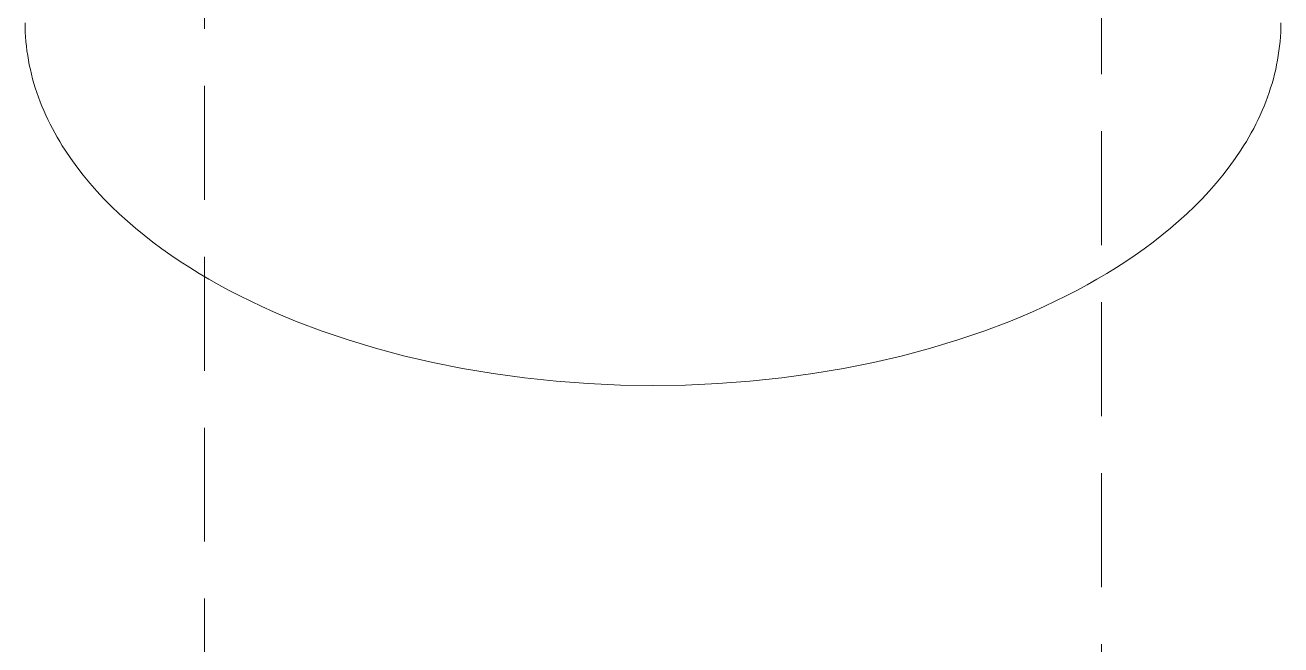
# Model space of a CAD drawing. Header units: millimetres. Extents: x -111 to 4919, y -143 to 3304.
# Drawn here: x 4647.86 to 4661.86, y 1550.25 to 1557.15 of the extents above; entities that cross this region are included whole.
import ezdxf

# ---------------------------------------------------------------- set-up
doc = ezdxf.new("R2010")
doc.units = ezdxf.units.MM
doc.linetypes.add('HIDDEN', pattern=[1.905, 1.27, -0.635])
doc.layers.add('ZANO_R', color=7, linetype='Continuous', lineweight=0)
doc.layers.add('ZANO_R_przerywana', color=7, linetype='HIDDEN', lineweight=0)

msp = doc.modelspace()

# ---------------------------------------------------------------- linework, layer by layer
at = {"layer": 'ZANO_R'}
for p, q in [((4647.86, 1557.18), (4647.861, 1557.128)), ((4647.861, 1557.128), (4647.862, 1557.075)), ((4661.858, 1557.075), (4661.86, 1557.128)), ((4661.86, 1557.128), (4661.86, 1557.18)), ((4647.862, 1557.075), (4647.865, 1557.023)), ((4647.865, 1557.023), (4647.87, 1556.971)), ((4647.87, 1556.971), (4647.875, 1556.919)), ((4661.845, 1556.919), (4661.851, 1556.971)), ((4661.851, 1556.971), (4661.855, 1557.023)), ((4661.855, 1557.023), (4661.858, 1557.075)), ((4647.875, 1556.919), (4647.881, 1556.867)), ((4647.881, 1556.867), (4647.889, 1556.815)), ((4647.889, 1556.815), (4647.898, 1556.763)), ((4661.823, 1556.763), (4661.831, 1556.815)), ((4661.831, 1556.815), (4661.839, 1556.867)), ((4661.839, 1556.867), (4661.845, 1556.919)), ((4647.898, 1556.763), (4647.907, 1556.711)), ((4647.907, 1556.711), (4647.919, 1556.659)), ((4661.802, 1556.659), (4661.813, 1556.711)), ((4661.813, 1556.711), (4661.823, 1556.763)), ((4647.919, 1556.659), (4647.931, 1556.607)), ((4647.931, 1556.607), (4647.944, 1556.556)), ((4647.944, 1556.556), (4647.959, 1556.505)), ((4661.762, 1556.505), (4661.776, 1556.556)), ((4661.776, 1556.556), (4661.79, 1556.607)), ((4661.79, 1556.607), (4661.802, 1556.659)), ((4647.959, 1556.505), (4647.974, 1556.454)), ((4647.974, 1556.454), (4647.991, 1556.403)), ((4647.991, 1556.403), (4648.009, 1556.352)), ((4661.712, 1556.352), (4661.729, 1556.403)), ((4661.729, 1556.403), (4661.746, 1556.454)), ((4661.746, 1556.454), (4661.762, 1556.505)), ((4648.009, 1556.352), (4648.028, 1556.301)), ((4648.028, 1556.301), (4648.048, 1556.251)), ((4648.048, 1556.251), (4648.069, 1556.201)), ((4661.652, 1556.201), (4661.673, 1556.251)), ((4661.673, 1556.251), (4661.693, 1556.301)), ((4661.693, 1556.301), (4661.712, 1556.352)), ((4648.069, 1556.201), (4648.091, 1556.151)), ((4648.091, 1556.151), (4648.114, 1556.101)), ((4648.114, 1556.101), (4648.138, 1556.052)), ((4661.582, 1556.052), (4661.606, 1556.101)), ((4661.606, 1556.101), (4661.629, 1556.151)), ((4661.629, 1556.151), (4661.652, 1556.201)), ((4648.138, 1556.052), (4648.164, 1556.003)), ((4648.164, 1556.003), (4648.19, 1555.954)), ((4661.53, 1555.954), (4661.557, 1556.003)), ((4661.557, 1556.003), (4661.582, 1556.052)), ((4648.19, 1555.954), (4648.217, 1555.906)), ((4648.217, 1555.906), (4648.246, 1555.857)), ((4648.246, 1555.857), (4648.275, 1555.809)), ((4661.445, 1555.809), (4661.475, 1555.857)), ((4661.475, 1555.857), (4661.503, 1555.906)), ((4661.503, 1555.906), (4661.53, 1555.954)), ((4648.275, 1555.809), (4648.305, 1555.762)), ((4648.305, 1555.762), (4648.369, 1555.668)), ((4661.352, 1555.668), (4661.415, 1555.762)), ((4661.415, 1555.762), (4661.445, 1555.809)), ((4648.369, 1555.668), (4648.436, 1555.575)), ((4648.436, 1555.575), (4648.507, 1555.483)), ((4661.214, 1555.483), (4661.284, 1555.575)), ((4661.284, 1555.575), (4661.352, 1555.668)), ((4648.507, 1555.483), (4648.581, 1555.394)), ((4661.139, 1555.394), (4661.214, 1555.483)), ((4648.581, 1555.394), (4648.659, 1555.305)), ((4648.659, 1555.305), (4648.739, 1555.219)), ((4660.981, 1555.219), (4661.062, 1555.305)), ((4661.062, 1555.305), (4661.139, 1555.394)), ((4648.739, 1555.219), (4648.823, 1555.134)), ((4648.823, 1555.134), (4648.91, 1555.051)), ((4660.81, 1555.051), (4660.897, 1555.134)), ((4660.897, 1555.134), (4660.981, 1555.219)), ((4648.91, 1555.051), (4649, 1554.969)), ((4660.72, 1554.969), (4660.81, 1555.051)), ((4649, 1554.969), (4649.092, 1554.89)), ((4649.092, 1554.89), (4649.187, 1554.812)), ((4660.533, 1554.812), (4660.628, 1554.89)), ((4660.628, 1554.89), (4660.72, 1554.969)), ((4649.187, 1554.812), (4649.285, 1554.736)), ((4649.285, 1554.736), (4649.384, 1554.663)), ((4660.336, 1554.663), (4660.436, 1554.736)), ((4660.436, 1554.736), (4660.533, 1554.812)), ((4649.384, 1554.663), (4649.486, 1554.591)), ((4649.486, 1554.591), (4649.589, 1554.521)), ((4660.131, 1554.521), (4660.235, 1554.591)), ((4660.235, 1554.591), (4660.336, 1554.663)), ((4649.589, 1554.521), (4649.695, 1554.452)), ((4649.695, 1554.452), (4649.802, 1554.386)), ((4659.919, 1554.386), (4660.026, 1554.452)), ((4660.026, 1554.452), (4660.131, 1554.521)), ((4649.802, 1554.386), (4649.91, 1554.322)), ((4649.91, 1554.322), (4650.021, 1554.26)), ((4659.699, 1554.26), (4659.81, 1554.322)), ((4659.81, 1554.322), (4659.919, 1554.386)), ((4650.021, 1554.26), (4650.136, 1554.198)), ((4650.136, 1554.198), (4650.254, 1554.137)), ((4659.466, 1554.137), (4659.584, 1554.198)), ((4659.584, 1554.198), (4659.699, 1554.26)), ((4650.254, 1554.137), (4650.375, 1554.077)), ((4650.375, 1554.077), (4650.5, 1554.018)), ((4650.5, 1554.018), (4650.628, 1553.961)), ((4659.092, 1553.961), (4659.22, 1554.018)), ((4659.22, 1554.018), (4659.345, 1554.077)), ((4659.345, 1554.077), (4659.466, 1554.137)), ((4650.628, 1553.961), (4650.759, 1553.905)), ((4650.759, 1553.905), (4650.894, 1553.85)), ((4658.827, 1553.85), (4658.961, 1553.905)), ((4658.961, 1553.905), (4659.092, 1553.961)), ((4650.894, 1553.85), (4651.172, 1553.745)), ((4651.172, 1553.745), (4651.463, 1553.646)), ((4658.257, 1553.646), (4658.548, 1553.745)), ((4658.548, 1553.745), (4658.827, 1553.85)), ((4651.463, 1553.646), (4651.766, 1553.555)), ((4657.954, 1553.555), (4658.257, 1553.646)), ((4651.766, 1553.555), (4652.08, 1553.471)), ((4652.08, 1553.471), (4652.404, 1553.396)), ((4657.317, 1553.396), (4657.64, 1553.471)), ((4657.64, 1553.471), (4657.954, 1553.555)), ((4652.404, 1553.396), (4652.737, 1553.329)), ((4652.737, 1553.329), (4653.078, 1553.272)), ((4656.642, 1553.272), (4656.984, 1553.329)), ((4656.984, 1553.329), (4657.317, 1553.396)), ((4653.078, 1553.272), (4653.426, 1553.224)), ((4653.426, 1553.224), (4653.779, 1553.187)), ((4653.779, 1553.187), (4654.137, 1553.16)), ((4654.137, 1553.16), (4654.498, 1553.144)), ((4655.222, 1553.144), (4655.583, 1553.16)), ((4655.583, 1553.16), (4655.941, 1553.187)), ((4655.941, 1553.187), (4656.295, 1553.224)), ((4656.295, 1553.224), (4656.642, 1553.272)), ((4654.498, 1553.144), (4654.86, 1553.139)), ((4654.86, 1553.139), (4655.222, 1553.144))]:
    msp.add_line(p, q, dxfattribs=at)
at = {"layer": 'ZANO_R_przerywana'}
for p, q in [((4649.86, 1465.674), (4649.86, 1563.566)), ((4659.86, 1563.592), (4659.86, 1465.674))]:
    msp.add_line(p, q, dxfattribs=at)

doc.saveas('drawing.dxf')
